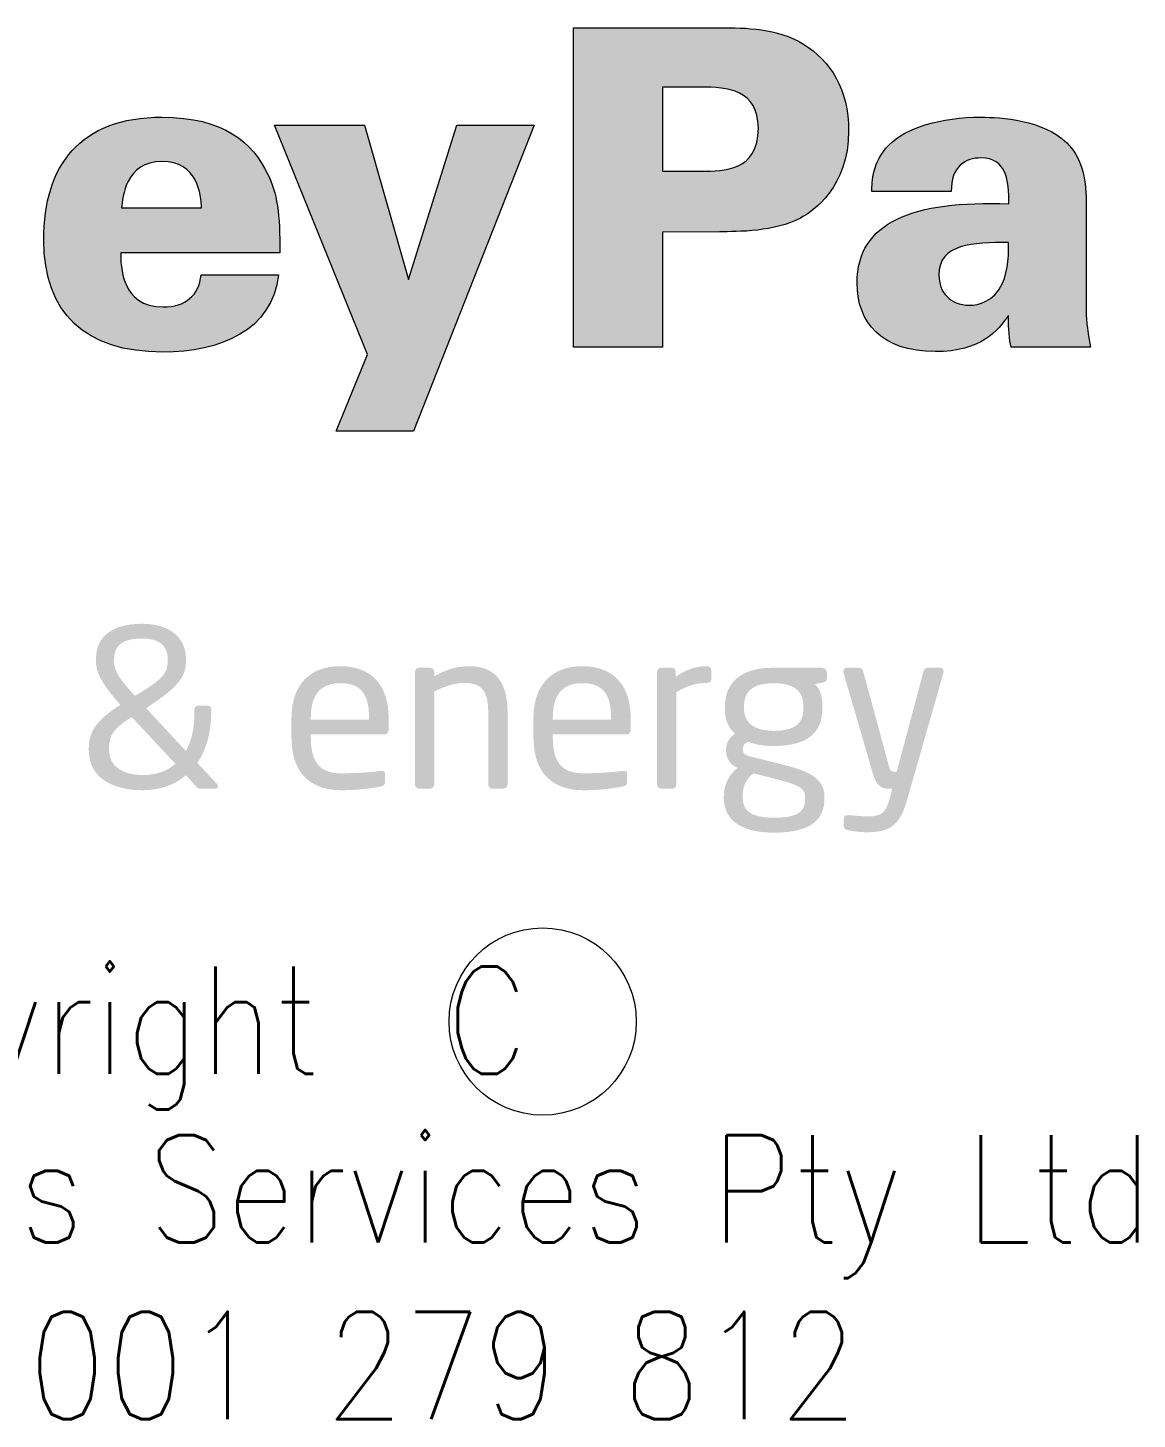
# Model space of a CAD drawing. Header units: millimetres. Extents: x 2699 to 3591, y 333 to 971.
# Drawn here: x 3475.61 to 3492.01, y 441.06 to 461.62 of the extents above; entities that cross this region are included whole.
import ezdxf
from ezdxf.enums import TextEntityAlignment as Align

# ---------------------------------------------------------------- set-up
doc = ezdxf.new("R2010")
doc.units = ezdxf.units.MM
doc.styles.add('ROMANS', font='romans.shx')

msp = doc.modelspace()

# ---------------------------------------------------------------- hatches: boundary and pattern name
at = {"linetype": 'Continuous', "lineweight": 0}
h = msp.add_hatch(color=7, dxfattribs=at)
edge = h.paths.add_edge_path()
edge.add_line((3483.676, 461.622), (3483.676, 456.901))
edge.add_line((3483.676, 456.901), (3484.99, 456.901))
edge.add_line((3484.99, 456.901), (3484.99, 458.601))
edge.add_line((3484.99, 458.601), (3485.84, 458.608))
edge.add_spline(control_points=[(3485.84, 458.608), (3486.095, 458.608), (3486.664, 458.608), (3487.03, 458.81), (3487.213, 458.908), (3487.743, 459.268), (3487.743, 460.098), (3487.743, 460.713), (3487.474, 461.138), (3487.075, 461.38), (3486.69, 461.622), (3486.212, 461.622), (3485.847, 461.622)], knot_values=[0, 0, 0, 0, 0.25, 0.25, 0.25, 0.5, 0.5, 0.5, 0.75, 0.75, 0.75, 1, 1, 1, 1], degree=3, periodic=0)
edge.add_line((3485.847, 461.622), (3483.676, 461.622))
edge = h.paths.add_edge_path(flags=16)
edge.add_line((3484.99, 459.503), (3484.99, 460.746))
edge.add_line((3484.99, 460.746), (3485.565, 460.746))
edge.add_spline(control_points=[(3485.565, 460.746), (3485.945, 460.746), (3486.408, 460.713), (3486.408, 460.137), (3486.408, 459.503), (3485.893, 459.503), (3485.572, 459.503)], knot_values=[0, 0, 0, 0, 0.5, 0.5, 0.5, 1, 1, 1, 1], degree=3, periodic=0)
edge.add_line((3485.572, 459.503), (3484.99, 459.503))
h = msp.add_hatch(color=7, dxfattribs=at)
edge = h.paths.add_edge_path()
edge.add_line((3476.98, 458.294), (3479.334, 458.294))
edge.add_spline(control_points=[(3479.334, 458.294), (3479.334, 458.869), (3479.295, 459.183), (3479.152, 459.464), (3478.929, 459.928), (3478.504, 460.301), (3477.589, 460.301), (3476.379, 460.301), (3475.842, 459.588), (3475.842, 458.49), (3475.842, 457.404), (3476.457, 456.829), (3477.601, 456.829), (3478.452, 456.829), (3479.223, 457.149), (3479.315, 457.973)], knot_values=[0, 0, 0, 0, 0.2, 0.2, 0.2, 0.4, 0.4, 0.4, 0.6, 0.6, 0.6, 0.8, 0.8, 0.8, 1, 1, 1, 1], degree=3, periodic=0)
edge.add_line((3479.315, 457.973), (3478.17, 457.973))
edge.add_spline(control_points=[(3478.17, 457.973), (3478.137, 457.666), (3477.935, 457.496), (3477.608, 457.496), (3476.98, 457.496), (3476.98, 458.117), (3476.98, 458.294)], knot_values=[0, 0, 0, 0, 0.5, 0.5, 0.5, 1, 1, 1, 1], degree=3, periodic=0)
edge = h.paths.add_edge_path(flags=16)
edge.add_line((3478.177, 458.961), (3476.993, 458.961))
edge.add_spline(control_points=[(3476.993, 458.961), (3477.007, 459.117), (3477.052, 459.647), (3477.589, 459.647), (3478.124, 459.647), (3478.164, 459.15), (3478.177, 458.961)], knot_values=[0, 0, 0, 0, 0.5, 0.5, 0.5, 1, 1, 1, 1], degree=3, periodic=0)
h = msp.add_hatch(color=7, dxfattribs=at)
edge = h.paths.add_edge_path()
edge.add_line((3490.144, 456.901), (3491.321, 456.901))
edge.add_spline(control_points=[(3491.321, 456.901), (3491.262, 457.228), (3491.255, 457.293), (3491.255, 457.528)], knot_values=[0, 0, 0, 0, 1, 1, 1, 1], degree=3, periodic=0)
edge.add_line((3491.255, 457.528), (3491.255, 459.059))
edge.add_spline(control_points=[(3491.255, 459.059), (3491.255, 459.412), (3491.177, 459.719), (3490.968, 459.922), (3490.621, 460.262), (3489.994, 460.301), (3489.7, 460.301), (3489.104, 460.301), (3488.594, 460.151), (3488.339, 459.889), (3488.091, 459.634), (3488.091, 459.353), (3488.084, 459.202)], knot_values=[0, 0, 0, 0, 0.25, 0.25, 0.25, 0.5, 0.5, 0.5, 0.75, 0.75, 0.75, 1, 1, 1, 1], degree=3, periodic=0)
edge.add_line((3488.084, 459.202), (3489.261, 459.202))
edge.add_spline(control_points=[(3489.261, 459.202), (3489.255, 459.575), (3489.471, 459.699), (3489.7, 459.699), (3490.072, 459.699), (3490.118, 459.372), (3490.111, 459.019)], knot_values=[0, 0, 0, 0, 0.5, 0.5, 0.5, 1, 1, 1, 1], degree=3, periodic=0)
edge.add_spline(control_points=[(3490.111, 459.019), (3488.699, 459.078), (3487.868, 458.751), (3487.868, 457.855), (3487.868, 457.273), (3488.221, 456.836), (3489.025, 456.836), (3489.7, 456.836), (3489.954, 457.149), (3490.105, 457.372)], knot_values=[0, 0, 0, 0, 0.333333, 0.333333, 0.333333, 0.666667, 0.666667, 0.666667, 1, 1, 1, 1], degree=3, periodic=0)
edge.add_spline(control_points=[(3490.105, 457.372), (3490.105, 457.162), (3490.118, 457.019), (3490.144, 456.901)], knot_values=[0, 0, 0, 0, 1, 1, 1, 1], degree=3, periodic=0)
edge = h.paths.add_edge_path(flags=16)
edge.add_spline(control_points=[(3489.078, 457.966), (3489.078, 458.438), (3489.581, 458.444), (3490.105, 458.45)], knot_values=[0, 0, 0, 0, 1, 1, 1, 1], degree=3, periodic=0)
edge.add_spline(control_points=[(3490.105, 458.45), (3490.111, 458.313), (3490.111, 458.045), (3490.013, 457.836), (3489.889, 457.574), (3489.66, 457.522), (3489.529, 457.522), (3489.235, 457.522), (3489.078, 457.725), (3489.078, 457.966)], knot_values=[0, 0, 0, 0, 0.333333, 0.333333, 0.333333, 0.666667, 0.666667, 0.666667, 1, 1, 1, 1], degree=3, periodic=0)
msp.add_hatch(color=7, dxfattribs=at).paths.add_polyline_path([(3480.165, 455.659), (3480.629, 456.796), (3479.256, 460.183), (3480.584, 460.183), (3481.237, 457.901), (3481.949, 460.183), (3483.094, 460.183), (3481.309, 455.659)])
h = msp.add_hatch(color=1, dxfattribs=at)
edge = h.paths.add_edge_path()
edge.add_line((3477.356, 451.566), (3477.447, 451.628))
edge.add_spline(control_points=[(3477.447, 451.628), (3477.857, 451.904), (3477.945, 452.054), (3477.945, 452.271)], knot_values=[0, 0, 0, 0, 1, 1, 1, 1], degree=3, periodic=0)
edge.add_line((3477.945, 452.271), (3477.945, 452.297))
edge.add_spline(control_points=[(3477.945, 452.297), (3477.945, 452.642), (3477.659, 452.814), (3477.298, 452.814)], knot_values=[0, 0, 0, 0, 1, 1, 1, 1], degree=3, periodic=0)
edge.add_spline(control_points=[(3477.298, 452.814), (3476.879, 452.814), (3476.615, 452.642), (3476.615, 452.297)], knot_values=[0, 0, 0, 0, 1, 1, 1, 1], degree=3, periodic=0)
edge.add_line((3476.615, 452.297), (3476.615, 452.271))
edge.add_spline(control_points=[(3476.615, 452.271), (3476.615, 452.128), (3476.648, 451.992), (3476.953, 451.641)], knot_values=[0, 0, 0, 0, 1, 1, 1, 1], degree=3, periodic=0)
edge.add_line((3476.953, 451.641), (3476.976, 451.615))
edge.add_spline(control_points=[(3476.976, 451.615), (3476.648, 451.407), (3476.508, 451.244), (3476.508, 450.974)], knot_values=[0, 0, 0, 0, 1, 1, 1, 1], degree=3, periodic=0)
edge.add_line((3476.508, 450.974), (3476.508, 450.948))
edge.add_spline(control_points=[(3476.508, 450.948), (3476.508, 450.506), (3476.908, 450.354), (3477.304, 450.354)], knot_values=[0, 0, 0, 0, 1, 1, 1, 1], degree=3, periodic=0)
edge.add_spline(control_points=[(3477.304, 450.354), (3477.571, 450.354), (3477.785, 450.438), (3477.945, 450.575)], knot_values=[0, 0, 0, 0, 1, 1, 1, 1], degree=3, periodic=0)
edge.add_line((3477.945, 450.575), (3478.107, 450.399))
edge.add_spline(control_points=[(3478.107, 450.399), (3478.12, 450.386), (3478.13, 450.376), (3478.159, 450.376)], knot_values=[0, 0, 0, 0, 1, 1, 1, 1], degree=3, periodic=0)
edge.add_line((3478.159, 450.376), (3478.383, 450.376))
edge.add_spline(control_points=[(3478.383, 450.376), (3478.4, 450.376), (3478.419, 450.389), (3478.419, 450.412)], knot_values=[0, 0, 0, 0, 1, 1, 1, 1], degree=3, periodic=0)
edge.add_spline(control_points=[(3478.419, 450.412), (3478.419, 450.422), (3478.416, 450.435), (3478.403, 450.448)], knot_values=[0, 0, 0, 0, 1, 1, 1, 1], degree=3, periodic=0)
edge.add_line((3478.403, 450.448), (3478.114, 450.757))
edge.add_spline(control_points=[(3478.114, 450.757), (3478.25, 450.958), (3478.318, 451.222), (3478.318, 451.504)], knot_values=[0, 0, 0, 0, 1, 1, 1, 1], degree=3, periodic=0)
edge.add_line((3478.318, 451.504), (3478.318, 451.55))
edge.add_spline(control_points=[(3478.318, 451.55), (3478.318, 451.585), (3478.299, 451.602), (3478.263, 451.602)], knot_values=[0, 0, 0, 0, 1, 1, 1, 1], degree=3, periodic=0)
edge.add_line((3478.263, 451.602), (3478.123, 451.602))
edge.add_spline(control_points=[(3478.123, 451.602), (3478.088, 451.602), (3478.071, 451.585), (3478.071, 451.55)], knot_values=[0, 0, 0, 0, 1, 1, 1, 1], degree=3, periodic=0)
edge.add_line((3478.071, 451.55), (3478.071, 451.504))
edge.add_spline(control_points=[(3478.071, 451.504), (3478.071, 451.29), (3478.032, 451.088), (3477.945, 450.932)], knot_values=[0, 0, 0, 0, 1, 1, 1, 1], degree=3, periodic=0)
edge.add_line((3477.945, 450.932), (3477.356, 451.566))
edge = h.paths.add_edge_path(flags=16)
edge.add_line((3477.675, 452.297), (3477.675, 452.271))
edge.add_spline(control_points=[(3477.675, 452.271), (3477.675, 452.093), (3477.616, 452.011), (3477.301, 451.816)], knot_values=[0, 0, 0, 0, 1, 1, 1, 1], degree=3, periodic=0)
edge.add_line((3477.301, 451.816), (3477.191, 451.748))
edge.add_line((3477.191, 451.748), (3477.158, 451.784))
edge.add_spline(control_points=[(3477.158, 451.784), (3476.898, 452.07), (3476.882, 452.157), (3476.882, 452.271)], knot_values=[0, 0, 0, 0, 1, 1, 1, 1], degree=3, periodic=0)
edge.add_line((3476.882, 452.271), (3476.882, 452.297))
edge.add_spline(control_points=[(3476.882, 452.297), (3476.882, 452.521), (3477.051, 452.596), (3477.298, 452.596)], knot_values=[0, 0, 0, 0, 1, 1, 1, 1], degree=3, periodic=0)
edge.add_spline(control_points=[(3477.298, 452.596), (3477.522, 452.596), (3477.675, 452.512), (3477.675, 452.297)], knot_values=[0, 0, 0, 0, 1, 1, 1, 1], degree=3, periodic=0)
edge = h.paths.add_edge_path(flags=16)
edge.add_spline(control_points=[(3476.807, 450.974), (3476.807, 451.173), (3476.882, 451.273), (3477.142, 451.436)], knot_values=[0, 0, 0, 0, 1, 1, 1, 1], degree=3, periodic=0)
edge.add_line((3477.142, 451.436), (3477.789, 450.744))
edge.add_spline(control_points=[(3477.789, 450.744), (3477.672, 450.643), (3477.512, 450.578), (3477.304, 450.578)], knot_values=[0, 0, 0, 0, 1, 1, 1, 1], degree=3, periodic=0)
edge.add_spline(control_points=[(3477.304, 450.578), (3477.041, 450.578), (3476.807, 450.685), (3476.807, 450.948)], knot_values=[0, 0, 0, 0, 1, 1, 1, 1], degree=3, periodic=0)
edge.add_line((3476.807, 450.948), (3476.807, 450.974))
h = msp.add_hatch(color=1, dxfattribs=at)
edge = h.paths.add_edge_path()
edge.add_line((3480.941, 451.251), (3480.941, 451.426))
edge.add_spline(control_points=[(3480.941, 451.426), (3480.941, 451.888), (3480.701, 452.187), (3480.226, 452.187)], knot_values=[0, 0, 0, 0, 1, 1, 1, 1], degree=3, periodic=0)
edge.add_spline(control_points=[(3480.226, 452.187), (3479.762, 452.187), (3479.505, 451.891), (3479.505, 451.426)], knot_values=[0, 0, 0, 0, 1, 1, 1, 1], degree=3, periodic=0)
edge.add_line((3479.505, 451.426), (3479.505, 451.134))
edge.add_spline(control_points=[(3479.505, 451.134), (3479.505, 450.529), (3479.869, 450.354), (3480.242, 450.354)], knot_values=[0, 0, 0, 0, 1, 1, 1, 1], degree=3, periodic=0)
edge.add_spline(control_points=[(3480.242, 450.354), (3480.46, 450.354), (3480.639, 450.373), (3480.824, 450.409)], knot_values=[0, 0, 0, 0, 1, 1, 1, 1], degree=3, periodic=0)
edge.add_spline(control_points=[(3480.824, 450.409), (3480.876, 450.419), (3480.889, 450.441), (3480.889, 450.484)], knot_values=[0, 0, 0, 0, 1, 1, 1, 1], degree=3, periodic=0)
edge.add_line((3480.889, 450.484), (3480.889, 450.594))
edge.add_spline(control_points=[(3480.889, 450.594), (3480.889, 450.627), (3480.863, 450.64), (3480.837, 450.64)], knot_values=[0, 0, 0, 0, 1, 1, 1, 1], degree=3, periodic=0)
edge.add_line((3480.837, 450.64), (3480.821, 450.64))
edge.add_spline(control_points=[(3480.821, 450.64), (3480.671, 450.617), (3480.431, 450.604), (3480.242, 450.604)], knot_values=[0, 0, 0, 0, 1, 1, 1, 1], degree=3, periodic=0)
edge.add_spline(control_points=[(3480.242, 450.604), (3479.943, 450.604), (3479.791, 450.747), (3479.791, 451.134)], knot_values=[0, 0, 0, 0, 1, 1, 1, 1], degree=3, periodic=0)
edge.add_line((3479.791, 451.134), (3479.791, 451.179))
edge.add_line((3479.791, 451.179), (3480.879, 451.179))
edge.add_spline(control_points=[(3480.879, 451.179), (3480.918, 451.179), (3480.941, 451.208), (3480.941, 451.251)], knot_values=[0, 0, 0, 0, 1, 1, 1, 1], degree=3, periodic=0)
edge = h.paths.add_edge_path(flags=16)
edge.add_line((3480.652, 451.426), (3480.652, 451.397))
edge.add_line((3480.652, 451.397), (3479.791, 451.397))
edge.add_line((3479.791, 451.397), (3479.791, 451.426))
edge.add_spline(control_points=[(3479.791, 451.426), (3479.791, 451.777), (3479.947, 451.936), (3480.226, 451.936)], knot_values=[0, 0, 0, 0, 1, 1, 1, 1], degree=3, periodic=0)
edge.add_spline(control_points=[(3480.226, 451.936), (3480.512, 451.936), (3480.652, 451.793), (3480.652, 451.426)], knot_values=[0, 0, 0, 0, 1, 1, 1, 1], degree=3, periodic=0)
h = msp.add_hatch(color=1, dxfattribs=at)
edge = h.paths.add_edge_path(flags=16)
edge.add_line((3481.617, 450.441), (3481.617, 451.813))
edge.add_spline(control_points=[(3481.617, 451.813), (3481.767, 451.888), (3481.92, 451.94), (3482.056, 451.94)], knot_values=[0, 0, 0, 0, 1, 1, 1, 1], degree=3, periodic=0)
edge.add_spline(control_points=[(3482.056, 451.94), (3482.303, 451.94), (3482.414, 451.839), (3482.414, 451.511)], knot_values=[0, 0, 0, 0, 1, 1, 1, 1], degree=3, periodic=0)
edge.add_line((3482.414, 451.511), (3482.414, 450.441))
edge.add_spline(control_points=[(3482.414, 450.441), (3482.414, 450.406), (3482.443, 450.376), (3482.479, 450.376)], knot_values=[0, 0, 0, 0, 1, 1, 1, 1], degree=3, periodic=0)
edge.add_line((3482.479, 450.376), (3482.635, 450.376))
edge.add_spline(control_points=[(3482.635, 450.376), (3482.67, 450.376), (3482.7, 450.406), (3482.7, 450.441)], knot_values=[0, 0, 0, 0, 1, 1, 1, 1], degree=3, periodic=0)
edge.add_line((3482.7, 450.441), (3482.7, 451.511))
edge.add_spline(control_points=[(3482.7, 451.511), (3482.7, 451.943), (3482.524, 452.187), (3482.134, 452.187)], knot_values=[0, 0, 0, 0, 1, 1, 1, 1], degree=3, periodic=0)
edge.add_spline(control_points=[(3482.134, 452.187), (3481.942, 452.187), (3481.796, 452.138), (3481.617, 452.037)], knot_values=[0, 0, 0, 0, 1, 1, 1, 1], degree=3, periodic=0)
edge.add_line((3481.617, 452.037), (3481.617, 452.099))
edge.add_spline(control_points=[(3481.617, 452.099), (3481.617, 452.135), (3481.591, 452.164), (3481.555, 452.164)], knot_values=[0, 0, 0, 0, 1, 1, 1, 1], degree=3, periodic=0)
edge.add_line((3481.555, 452.164), (3481.393, 452.164))
edge.add_spline(control_points=[(3481.393, 452.164), (3481.357, 452.164), (3481.331, 452.135), (3481.331, 452.099)], knot_values=[0, 0, 0, 0, 1, 1, 1, 1], degree=3, periodic=0)
edge.add_line((3481.331, 452.099), (3481.331, 450.441))
edge.add_spline(control_points=[(3481.331, 450.441), (3481.331, 450.406), (3481.361, 450.376), (3481.393, 450.376)], knot_values=[0, 0, 0, 0, 1, 1, 1, 1], degree=3, periodic=0)
edge.add_line((3481.393, 450.376), (3481.552, 450.376))
edge.add_spline(control_points=[(3481.552, 450.376), (3481.588, 450.376), (3481.617, 450.409), (3481.617, 450.441)], knot_values=[0, 0, 0, 0, 1, 1, 1, 1], degree=3, periodic=0)
h = msp.add_hatch(color=1, dxfattribs=at)
edge = h.paths.add_edge_path()
edge.add_line((3484.52, 451.251), (3484.52, 451.426))
edge.add_spline(control_points=[(3484.52, 451.426), (3484.52, 451.888), (3484.279, 452.187), (3483.805, 452.187)], knot_values=[0, 0, 0, 0, 1, 1, 1, 1], degree=3, periodic=0)
edge.add_spline(control_points=[(3483.805, 452.187), (3483.34, 452.187), (3483.083, 451.891), (3483.083, 451.426)], knot_values=[0, 0, 0, 0, 1, 1, 1, 1], degree=3, periodic=0)
edge.add_line((3483.083, 451.426), (3483.083, 451.134))
edge.add_spline(control_points=[(3483.083, 451.134), (3483.083, 450.529), (3483.447, 450.354), (3483.821, 450.354)], knot_values=[0, 0, 0, 0, 1, 1, 1, 1], degree=3, periodic=0)
edge.add_spline(control_points=[(3483.821, 450.354), (3484.038, 450.354), (3484.217, 450.373), (3484.403, 450.409)], knot_values=[0, 0, 0, 0, 1, 1, 1, 1], degree=3, periodic=0)
edge.add_spline(control_points=[(3484.403, 450.409), (3484.455, 450.419), (3484.468, 450.441), (3484.468, 450.484)], knot_values=[0, 0, 0, 0, 1, 1, 1, 1], degree=3, periodic=0)
edge.add_line((3484.468, 450.484), (3484.468, 450.594))
edge.add_spline(control_points=[(3484.468, 450.594), (3484.468, 450.627), (3484.442, 450.64), (3484.416, 450.64)], knot_values=[0, 0, 0, 0, 1, 1, 1, 1], degree=3, periodic=0)
edge.add_line((3484.416, 450.64), (3484.399, 450.64))
edge.add_spline(control_points=[(3484.399, 450.64), (3484.25, 450.617), (3484.009, 450.604), (3483.821, 450.604)], knot_values=[0, 0, 0, 0, 1, 1, 1, 1], degree=3, periodic=0)
edge.add_spline(control_points=[(3483.821, 450.604), (3483.522, 450.604), (3483.369, 450.747), (3483.369, 451.134)], knot_values=[0, 0, 0, 0, 1, 1, 1, 1], degree=3, periodic=0)
edge.add_line((3483.369, 451.134), (3483.369, 451.179))
edge.add_line((3483.369, 451.179), (3484.458, 451.179))
edge.add_spline(control_points=[(3484.458, 451.179), (3484.497, 451.179), (3484.52, 451.208), (3484.52, 451.251)], knot_values=[0, 0, 0, 0, 1, 1, 1, 1], degree=3, periodic=0)
edge = h.paths.add_edge_path(flags=16)
edge.add_spline(control_points=[(3483.369, 451.426), (3483.369, 451.777), (3483.525, 451.936), (3483.805, 451.936)], knot_values=[0, 0, 0, 0, 1, 1, 1, 1], degree=3, periodic=0)
edge.add_spline(control_points=[(3483.805, 451.936), (3484.09, 451.936), (3484.23, 451.793), (3484.23, 451.426)], knot_values=[0, 0, 0, 0, 1, 1, 1, 1], degree=3, periodic=0)
edge.add_line((3484.23, 451.426), (3484.23, 451.397))
edge.add_line((3484.23, 451.397), (3483.369, 451.397))
edge.add_line((3483.369, 451.397), (3483.369, 451.426))
h = msp.add_hatch(color=1, dxfattribs=at)
edge = h.paths.add_edge_path(flags=16)
edge.add_line((3485.712, 451.995), (3485.712, 452.128))
edge.add_spline(control_points=[(3485.712, 452.128), (3485.712, 452.167), (3485.69, 452.187), (3485.644, 452.187)], knot_values=[0, 0, 0, 0, 1, 1, 1, 1], degree=3, periodic=0)
edge.add_spline(control_points=[(3485.644, 452.187), (3485.498, 452.187), (3485.348, 452.145), (3485.186, 452.031)], knot_values=[0, 0, 0, 0, 1, 1, 1, 1], degree=3, periodic=0)
edge.add_line((3485.186, 452.031), (3485.186, 452.099))
edge.add_spline(control_points=[(3485.186, 452.099), (3485.186, 452.135), (3485.16, 452.164), (3485.124, 452.164)], knot_values=[0, 0, 0, 0, 1, 1, 1, 1], degree=3, periodic=0)
edge.add_line((3485.124, 452.164), (3484.971, 452.164))
edge.add_spline(control_points=[(3484.971, 452.164), (3484.936, 452.164), (3484.91, 452.135), (3484.91, 452.099)], knot_values=[0, 0, 0, 0, 1, 1, 1, 1], degree=3, periodic=0)
edge.add_line((3484.91, 452.099), (3484.91, 450.441))
edge.add_spline(control_points=[(3484.91, 450.441), (3484.91, 450.406), (3484.939, 450.376), (3484.971, 450.376)], knot_values=[0, 0, 0, 0, 1, 1, 1, 1], degree=3, periodic=0)
edge.add_line((3484.971, 450.376), (3485.131, 450.376))
edge.add_spline(control_points=[(3485.131, 450.376), (3485.166, 450.376), (3485.196, 450.409), (3485.196, 450.441)], knot_values=[0, 0, 0, 0, 1, 1, 1, 1], degree=3, periodic=0)
edge.add_line((3485.196, 450.441), (3485.196, 451.803))
edge.add_spline(control_points=[(3485.196, 451.803), (3485.358, 451.901), (3485.495, 451.94), (3485.644, 451.94)], knot_values=[0, 0, 0, 0, 1, 1, 1, 1], degree=3, periodic=0)
edge.add_spline(control_points=[(3485.644, 451.94), (3485.69, 451.94), (3485.712, 451.959), (3485.712, 451.995)], knot_values=[0, 0, 0, 0, 1, 1, 1, 1], degree=3, periodic=0)
h = msp.add_hatch(color=1, dxfattribs=at)
edge = h.paths.add_edge_path()
edge.add_spline(control_points=[(3486.635, 451.007), (3487.135, 451.007), (3487.356, 451.205), (3487.356, 451.563)], knot_values=[0, 0, 0, 0, 1, 1, 1, 1], degree=3, periodic=0)
edge.add_line((3487.356, 451.563), (3487.356, 451.589))
edge.add_spline(control_points=[(3487.356, 451.589), (3487.356, 451.764), (3487.304, 451.862), (3487.246, 451.923)], knot_values=[0, 0, 0, 0, 1, 1, 1, 1], degree=3, periodic=0)
edge.add_line((3487.246, 451.923), (3487.363, 451.946))
edge.add_spline(control_points=[(3487.363, 451.946), (3487.399, 451.953), (3487.421, 451.966), (3487.421, 452.008)], knot_values=[0, 0, 0, 0, 1, 1, 1, 1], degree=3, periodic=0)
edge.add_line((3487.421, 452.008), (3487.421, 452.093))
edge.add_spline(control_points=[(3487.421, 452.093), (3487.421, 452.131), (3487.386, 452.164), (3487.347, 452.164)], knot_values=[0, 0, 0, 0, 1, 1, 1, 1], degree=3, periodic=0)
edge.add_line((3487.347, 452.164), (3486.635, 452.164))
edge.add_spline(control_points=[(3486.635, 452.164), (3486.076, 452.164), (3485.913, 451.878), (3485.913, 451.589)], knot_values=[0, 0, 0, 0, 1, 1, 1, 1], degree=3, periodic=0)
edge.add_line((3485.913, 451.589), (3485.913, 451.563))
edge.add_spline(control_points=[(3485.913, 451.563), (3485.913, 451.397), (3485.962, 451.28), (3486.063, 451.186)], knot_values=[0, 0, 0, 0, 1, 1, 1, 1], degree=3, periodic=0)
edge.add_spline(control_points=[(3486.063, 451.186), (3485.972, 451.134), (3485.93, 451.039), (3485.93, 450.952)], knot_values=[0, 0, 0, 0, 1, 1, 1, 1], degree=3, periodic=0)
edge.add_line((3485.93, 450.952), (3485.93, 450.948))
edge.add_spline(control_points=[(3485.93, 450.948), (3485.93, 450.848), (3485.975, 450.74), (3486.079, 450.695)], knot_values=[0, 0, 0, 0, 1, 1, 1, 1], degree=3, periodic=0)
edge.add_line((3486.079, 450.695), (3486.102, 450.685))
edge.add_spline(control_points=[(3486.102, 450.685), (3485.995, 450.604), (3485.897, 450.454), (3485.897, 450.272)], knot_values=[0, 0, 0, 0, 1, 1, 1, 1], degree=3, periodic=0)
edge.add_line((3485.897, 450.272), (3485.897, 450.243))
edge.add_spline(control_points=[(3485.897, 450.243), (3485.897, 449.925), (3486.131, 449.727), (3486.644, 449.727)], knot_values=[0, 0, 0, 0, 1, 1, 1, 1], degree=3, periodic=0)
edge.add_spline(control_points=[(3486.644, 449.727), (3487.177, 449.727), (3487.386, 449.918), (3487.386, 450.23)], knot_values=[0, 0, 0, 0, 1, 1, 1, 1], degree=3, periodic=0)
edge.add_line((3487.386, 450.23), (3487.386, 450.256))
edge.add_spline(control_points=[(3487.386, 450.256), (3487.386, 450.562), (3487.08, 450.653), (3486.762, 450.734)], knot_values=[0, 0, 0, 0, 1, 1, 1, 1], degree=3, periodic=0)
edge.add_line((3486.762, 450.734), (3486.277, 450.857))
edge.add_spline(control_points=[(3486.277, 450.857), (3486.203, 450.877), (3486.177, 450.906), (3486.177, 450.961)], knot_values=[0, 0, 0, 0, 1, 1, 1, 1], degree=3, periodic=0)
edge.add_spline(control_points=[(3486.177, 450.961), (3486.177, 451.01), (3486.203, 451.046), (3486.258, 451.072)], knot_values=[0, 0, 0, 0, 1, 1, 1, 1], degree=3, periodic=0)
edge.add_spline(control_points=[(3486.258, 451.072), (3486.352, 451.033), (3486.462, 451.007), (3486.635, 451.007)], knot_values=[0, 0, 0, 0, 1, 1, 1, 1], degree=3, periodic=0)
edge = h.paths.add_edge_path(flags=16)
edge.add_line((3487.074, 451.589), (3487.074, 451.563))
edge.add_spline(control_points=[(3487.074, 451.563), (3487.074, 451.368), (3486.986, 451.231), (3486.635, 451.231)], knot_values=[0, 0, 0, 0, 1, 1, 1, 1], degree=3, periodic=0)
edge.add_spline(control_points=[(3486.635, 451.231), (3486.261, 451.231), (3486.196, 451.42), (3486.196, 451.563)], knot_values=[0, 0, 0, 0, 1, 1, 1, 1], degree=3, periodic=0)
edge.add_line((3486.196, 451.563), (3486.196, 451.589))
edge.add_spline(control_points=[(3486.196, 451.589), (3486.196, 451.771), (3486.271, 451.936), (3486.635, 451.936)], knot_values=[0, 0, 0, 0, 1, 1, 1, 1], degree=3, periodic=0)
edge.add_spline(control_points=[(3486.635, 451.936), (3486.986, 451.936), (3487.074, 451.784), (3487.074, 451.589)], knot_values=[0, 0, 0, 0, 1, 1, 1, 1], degree=3, periodic=0)
edge = h.paths.add_edge_path(flags=16)
edge.add_line((3486.336, 450.604), (3486.703, 450.51))
edge.add_spline(control_points=[(3486.703, 450.51), (3486.996, 450.435), (3487.1, 450.383), (3487.1, 450.256)], knot_values=[0, 0, 0, 0, 1, 1, 1, 1], degree=3, periodic=0)
edge.add_line((3487.1, 450.256), (3487.1, 450.23))
edge.add_spline(control_points=[(3487.1, 450.23), (3487.1, 450.051), (3487.015, 449.947), (3486.644, 449.947)], knot_values=[0, 0, 0, 0, 1, 1, 1, 1], degree=3, periodic=0)
edge.add_spline(control_points=[(3486.644, 449.947), (3486.284, 449.947), (3486.177, 450.061), (3486.177, 450.243)], knot_values=[0, 0, 0, 0, 1, 1, 1, 1], degree=3, periodic=0)
edge.add_line((3486.177, 450.243), (3486.177, 450.272))
edge.add_spline(control_points=[(3486.177, 450.272), (3486.177, 450.441), (3486.242, 450.523), (3486.336, 450.604)], knot_values=[0, 0, 0, 0, 1, 1, 1, 1], degree=3, periodic=0)
h = msp.add_hatch(color=1, dxfattribs=at)
edge = h.paths.add_edge_path(flags=16)
edge.add_line((3488.608, 450.214), (3489.144, 452.086))
edge.add_spline(control_points=[(3489.144, 452.086), (3489.147, 452.093), (3489.147, 452.102), (3489.147, 452.109)], knot_values=[0, 0, 0, 0, 1, 1, 1, 1], degree=3, periodic=0)
edge.add_spline(control_points=[(3489.147, 452.109), (3489.147, 452.141), (3489.128, 452.164), (3489.095, 452.164)], knot_values=[0, 0, 0, 0, 1, 1, 1, 1], degree=3, periodic=0)
edge.add_line((3489.095, 452.164), (3488.913, 452.164))
edge.add_spline(control_points=[(3488.913, 452.164), (3488.884, 452.164), (3488.858, 452.141), (3488.851, 452.115)], knot_values=[0, 0, 0, 0, 1, 1, 1, 1], degree=3, periodic=0)
edge.add_line((3488.851, 452.115), (3488.455, 450.63))
edge.add_line((3488.455, 450.63), (3488.403, 450.63))
edge.add_spline(control_points=[(3488.403, 450.63), (3488.38, 450.63), (3488.357, 450.636), (3488.341, 450.701)], knot_values=[0, 0, 0, 0, 1, 1, 1, 1], degree=3, periodic=0)
edge.add_line((3488.341, 450.701), (3487.958, 452.112))
edge.add_spline(control_points=[(3487.958, 452.112), (3487.951, 452.138), (3487.928, 452.164), (3487.902, 452.164)], knot_values=[0, 0, 0, 0, 1, 1, 1, 1], degree=3, periodic=0)
edge.add_line((3487.902, 452.164), (3487.724, 452.164))
edge.add_spline(control_points=[(3487.724, 452.164), (3487.685, 452.164), (3487.665, 452.141), (3487.665, 452.109)], knot_values=[0, 0, 0, 0, 1, 1, 1, 1], degree=3, periodic=0)
edge.add_spline(control_points=[(3487.665, 452.109), (3487.665, 452.102), (3487.665, 452.093), (3487.668, 452.086)], knot_values=[0, 0, 0, 0, 1, 1, 1, 1], degree=3, periodic=0)
edge.add_line((3487.668, 452.086), (3488.101, 450.601))
edge.add_spline(control_points=[(3488.101, 450.601), (3488.159, 450.399), (3488.244, 450.376), (3488.341, 450.376)], knot_values=[0, 0, 0, 0, 1, 1, 1, 1], degree=3, periodic=0)
edge.add_line((3488.341, 450.376), (3488.387, 450.376))
edge.add_line((3488.387, 450.376), (3488.354, 450.243))
edge.add_spline(control_points=[(3488.354, 450.243), (3488.299, 450.016), (3488.218, 449.967), (3488.032, 449.967)], knot_values=[0, 0, 0, 0, 1, 1, 1, 1], degree=3, periodic=0)
edge.add_spline(control_points=[(3488.032, 449.967), (3487.961, 449.967), (3487.814, 449.98), (3487.743, 449.986)], knot_values=[0, 0, 0, 0, 1, 1, 1, 1], degree=3, periodic=0)
edge.add_line((3487.743, 449.986), (3487.733, 449.986))
edge.add_spline(control_points=[(3487.733, 449.986), (3487.698, 449.986), (3487.672, 449.97), (3487.672, 449.934)], knot_values=[0, 0, 0, 0, 1, 1, 1, 1], degree=3, periodic=0)
edge.add_line((3487.672, 449.934), (3487.672, 449.814))
edge.add_spline(control_points=[(3487.672, 449.814), (3487.672, 449.782), (3487.701, 449.772), (3487.74, 449.762)], knot_values=[0, 0, 0, 0, 1, 1, 1, 1], degree=3, periodic=0)
edge.add_spline(control_points=[(3487.74, 449.762), (3487.808, 449.746), (3487.922, 449.733), (3488.013, 449.733)], knot_values=[0, 0, 0, 0, 1, 1, 1, 1], degree=3, periodic=0)
edge.add_spline(control_points=[(3488.013, 449.733), (3488.387, 449.733), (3488.507, 449.863), (3488.608, 450.214)], knot_values=[0, 0, 0, 0, 1, 1, 1, 1], degree=3, periodic=0)

# ---------------------------------------------------------------- linework, layer by layer
at = {"color": 7, "linetype": 'Continuous', "lineweight": 0}
for p, q in [((3480.629, 456.796), (3479.256, 460.183)), ((3479.256, 460.183), (3480.584, 460.183)), ((3480.584, 460.183), (3481.237, 457.901)), ((3481.237, 457.901), (3481.949, 460.183)), ((3483.094, 460.183), (3481.309, 455.659)), ((3481.949, 460.183), (3483.094, 460.183)), ((3480.165, 455.659), (3480.629, 456.796)), ((3481.309, 455.659), (3480.165, 455.659))]:
    msp.add_line(p, q, dxfattribs=at)
at = {"color": 7, "linetype": 'Continuous', "lineweight": 13}
msp.add_circle((3483.219, 446.935), 1.384, dxfattribs=at)
at = {"color": 7, "linetype": 'Continuous', "lineweight": 0}
for points in [[(3483.676, 461.622), (3483.676, 461.622), (3485.847, 461.622), (3485.847, 461.622)], [(3483.676, 456.901), (3483.676, 456.901), (3483.676, 461.622), (3483.676, 461.622)], [(3485.847, 461.622), (3486.212, 461.622), (3486.69, 461.622), (3487.075, 461.38)], [(3485.565, 460.746), (3485.565, 460.746), (3484.99, 460.746), (3484.99, 460.746)], [(3484.99, 460.746), (3484.99, 460.746), (3484.99, 459.503), (3484.99, 459.503)], [(3488.084, 459.202), (3488.091, 459.353), (3488.091, 459.634), (3488.339, 459.889)], [(3490.968, 459.922), (3491.177, 459.719), (3491.255, 459.412), (3491.255, 459.059)], [(3479.152, 459.464), (3479.295, 459.183), (3479.334, 458.869), (3479.334, 458.294)], [(3484.99, 459.503), (3484.99, 459.503), (3485.572, 459.503), (3485.572, 459.503)], [(3489.261, 459.202), (3489.261, 459.202), (3488.084, 459.202), (3488.084, 459.202)], [(3491.255, 459.059), (3491.255, 459.059), (3491.255, 457.528), (3491.255, 457.528)], [(3476.993, 458.961), (3476.993, 458.961), (3478.177, 458.961), (3478.177, 458.961)], [(3487.03, 458.81), (3486.664, 458.608), (3486.095, 458.608), (3485.84, 458.608)], [(3485.84, 458.608), (3485.84, 458.608), (3484.99, 458.601), (3484.99, 458.601)], [(3484.99, 458.601), (3484.99, 458.601), (3484.99, 456.901), (3484.99, 456.901)], [(3490.105, 458.45), (3489.581, 458.444), (3489.078, 458.438), (3489.078, 457.966)], [(3490.013, 457.836), (3490.111, 458.045), (3490.111, 458.313), (3490.105, 458.45)], [(3479.334, 458.294), (3479.334, 458.294), (3476.98, 458.294), (3476.98, 458.294)], [(3478.17, 457.973), (3478.17, 457.973), (3479.315, 457.973), (3479.315, 457.973)], [(3490.144, 456.901), (3490.118, 457.019), (3490.105, 457.162), (3490.105, 457.372)], [(3491.255, 457.528), (3491.255, 457.293), (3491.262, 457.228), (3491.321, 456.901)], [(3484.99, 456.901), (3484.99, 456.901), (3483.676, 456.901), (3483.676, 456.901)], [(3491.321, 456.901), (3491.321, 456.901), (3490.144, 456.901), (3490.144, 456.901)]]:
    msp.add_open_spline(points, degree=3, dxfattribs=at)
for points, knots in [([(3487.075, 461.38), (3487.474, 461.138), (3487.743, 460.713), (3487.743, 460.098), (3487.743, 459.268), (3487.213, 458.908), (3487.03, 458.81)], [2, 2, 2, 2, 3, 3, 3, 4, 4, 4, 4]), ([(3485.572, 459.503), (3485.893, 459.503), (3486.408, 459.503), (3486.408, 460.137), (3486.408, 460.713), (3485.945, 460.746), (3485.565, 460.746)], [1, 1, 1, 1, 2, 2, 2, 3, 3, 3, 3]), ([(3479.315, 457.973), (3479.223, 457.149), (3478.452, 456.829), (3477.601, 456.829), (3476.457, 456.829), (3475.842, 457.404), (3475.842, 458.49), (3475.842, 459.588), (3476.379, 460.301), (3477.589, 460.301), (3478.504, 460.301), (3478.929, 459.928), (3479.152, 459.464)], [3, 3, 3, 3, 4, 4, 4, 5, 5, 5, 6, 6, 6, 7, 7, 7, 7]), ([(3488.339, 459.889), (3488.594, 460.151), (3489.104, 460.301), (3489.7, 460.301), (3489.994, 460.301), (3490.621, 460.262), (3490.968, 459.922)], [8, 8, 8, 8, 9, 9, 9, 10, 10, 10, 10]), ([(3478.177, 458.961), (3478.164, 459.15), (3478.124, 459.647), (3477.589, 459.647), (3477.052, 459.647), (3477.007, 459.117), (3476.993, 458.961)], [0, 0, 0, 0, 1, 1, 1, 2, 2, 2, 2]), ([(3490.111, 459.019), (3490.118, 459.372), (3490.072, 459.699), (3489.7, 459.699), (3489.471, 459.699), (3489.255, 459.575), (3489.261, 459.202)], [4, 4, 4, 4, 5, 5, 5, 6, 6, 6, 6]), ([(3490.105, 457.372), (3489.954, 457.149), (3489.7, 456.836), (3489.025, 456.836), (3488.221, 456.836), (3487.868, 457.273), (3487.868, 457.855), (3487.868, 458.751), (3488.699, 459.078), (3490.111, 459.019)], [1, 1, 1, 1, 2, 2, 2, 3, 3, 3, 4, 4, 4, 4]), ([(3476.98, 458.294), (3476.98, 458.117), (3476.98, 457.496), (3477.608, 457.496), (3477.935, 457.496), (3478.137, 457.666), (3478.17, 457.973)], [0, 0, 0, 0, 1, 1, 1, 2, 2, 2, 2]), ([(3489.078, 457.966), (3489.078, 457.725), (3489.235, 457.522), (3489.529, 457.522), (3489.66, 457.522), (3489.889, 457.574), (3490.013, 457.836)], [0, 0, 0, 0, 1, 1, 1, 2, 2, 2, 2])]:
    msp.add_open_spline(points, degree=3, knots=knots, dxfattribs=at)

# ---------------------------------------------------------------- texts
at = {"color": 7, "linetype": 'Continuous', "lineweight": 13, "style": 'ROMANS', "width": 0.85}
for s, p in [('Copyright  C', (3477.252, 446.956)), ('WorleyParsons Services Pty Ltd', (3477.895, 444.464)), ('ABN 61 001 279 812', (3477.895, 441.852))]:
    msp.add_text(s, height=1.58797, dxfattribs=at).set_placement(p, align=Align.MIDDLE_CENTER)

doc.saveas('drawing.dxf')
